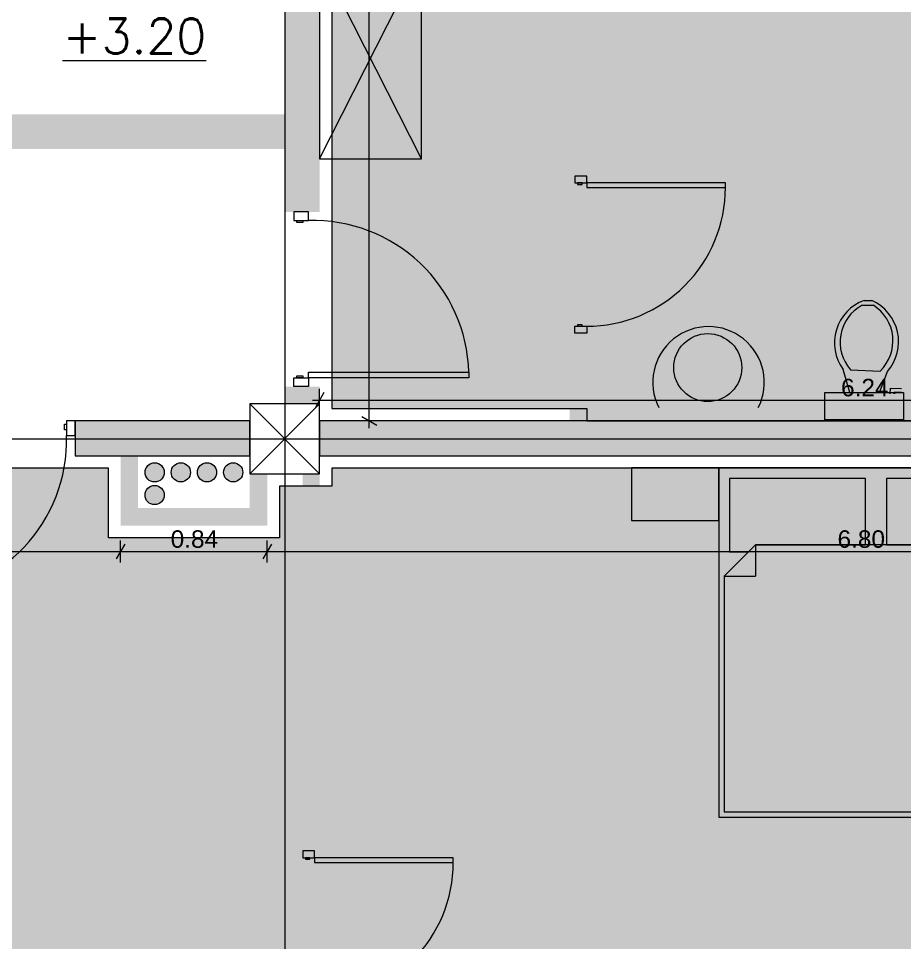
# Model space of a CAD drawing. Header units: millimetres. Extents: x 475616349 to 476941521, y 4620115302 to 4621446928.
# Drawn here: x 476530713 to 476535789, y 4620523921 to 4620529214 of the extents above; entities that cross this region are included whole.
import ezdxf

# ---------------------------------------------------------------- set-up
doc = ezdxf.new("R2010")
doc.units = ezdxf.units.MM
doc.header["$MEASUREMENT"] = 0
doc.set_wipeout_variables(frame=1)
doc.linetypes.add('Wipeout_Contour', pattern=[1000, 0, -1000])
for name, color, linetype, lineweight in [('0_Pen_No__7_Pen_No__7_Pen_No__7', 7, 'Continuous', 0), ('2D Drafting - General_Pen_No__1_Pen_No__7', 7, 'Continuous', 0), ('2D Drafting - General_Pen_No__1_Pen_No__7_Pen_No__7', 7, 'Continuous', 0), ('2D Drafting - General_Pen_No__250_Pen_No__2_Pen_No__7', 7, 'Continuous', 0), ('2D Drafting - General_Pen_No__250_Pen_No__7_Pen_No__7', 7, 'Continuous', 0), ('2D Drafting - General_Pen_No__7_Pen_No__7_Pen_No__7', 7, 'Continuous', 0), ('Doors_Pen_No__7_Pen_No__7_Pen_No__7', 7, 'Continuous', 0), ('G-Anno-Nplt_Pen_No__151', 151, 'Continuous', 0), ('G-Anno-Nplt_Pen_No__4', 7, 'Continuous', 0), ('G-Anno-Nplt_Pen_No__7', 7, 'Continuous', 0), ('New_._Pen_No__1', 1, 'Continuous', 0), ('New_0_Pen_No__7', 7, 'Continuous', 0), ('New_R03_Nakveti_Pen_No__4', 7, 'Continuous', 0), ('New_zoma_Pen_No__4', 7, 'Continuous', 0), ('New_zoma_Pen_No__7', 7, 'Continuous', 0), ('shaxtebi da milebi_Pen_No__1_Pen_No__1_Pen_No__1', 1, 'Continuous', 0), ('shaxtebi da milebi_Pen_No__5_Pen_No__5_Pen_No__5', 5, 'Continuous', 0), ('zoma_Pen_No__5_Pen_No__5', 5, 'Continuous', 0)]:
    doc.layers.add(name, color=color, linetype=linetype, lineweight=lineweight)
doc.layers.add('New_R03_Nakveti', color=7, linetype='Continuous')
doc.layers.add('New_zoma', color=7, linetype='Continuous')
doc.layers.add('shaxtebi da milebi_Pen_No__5_Pen_No__5_Pen_No__252', color=7, linetype='Continuous', lineweight=0, true_color=0x666666)
doc.styles.add('GENERATED_STYLE_1', font='arial.ttf')
doc.dimstyles.new('GENERATED_STYLE__18', dxfattribs={"dimtxt": 100, "dimasz": 64.421331, "dimexe": 0.18, "dimexo": 3, "dimgap": 0.09, "dimtad": 1, "dimtih": 1, "dimtoh": 1, "dimlfac": 0.001, "dimzin": 0, "dimdsep": 46, "dimtxsty": 'GENERATED_STYLE_1', "dimblk": 'ARROWHEAD_2', "dimblk1": 'ARROWHEAD_2', "dimblk2": 'ARROWHEAD_2', "dimcen": 0.09, "dimclrd": 7, "dimclre": 7, "dimclrt": 7, "dimadec": 0, "dimazin": 0, "dimtfac": 1, "dimtdec": 4, "dimtmove": 0, "dimatfit": 3, "dimfxl": 1, "dimtolj": 1, "dimtzin": 0, "dimarcsym": 0})
doc.dimstyles.new('GENERATED_STYLE__19', dxfattribs={"dimtxt": 100, "dimasz": 64.421331, "dimexe": 0.18, "dimexo": 3, "dimgap": 0.09, "dimtad": 1, "dimlfac": 0.001, "dimzin": 0, "dimdsep": 46, "dimtxsty": 'GENERATED_STYLE_1', "dimblk": 'ARROWHEAD_2', "dimblk1": 'ARROWHEAD_2', "dimblk2": 'ARROWHEAD_2', "dimcen": 0.09, "dimclrd": 7, "dimclre": 7, "dimclrt": 7, "dimadec": 0, "dimazin": 0, "dimtfac": 1, "dimtdec": 4, "dimtmove": 0, "dimatfit": 3, "dimfxl": 1, "dimtolj": 1, "dimtzin": 0, "dimarcsym": 0})

# ---------------------------------------------------------------- blocks, each defined once
blk = doc.blocks.new('Bed Layout 23')
at = {"layer": 'New_R03_Nakveti_Pen_No__4', "color": 7, "linetype": 'Continuous', "lineweight": 0}
for p, q in [((-900, 0), (-1400, 0)), ((-1400, 0), (-1400, -300)), ((-900, -300), (-900, 0)), ((900, 0), (-900, 0)), ((-900, 0), (-900, -2000)), ((1400, 0), (900, 0)), ((900, 0), (900, -300)), ((900, -2000), (900, 0)), ((1400, -300), (1400, 0)), ((-1400, -300), (-900, -300)), ((900, -300), (1400, -300)), ((-690, -440), (-870, -620)), ((0, -440), (-690, -440)), ((-690, -440), (-690, -620)), ((690, -440), (0, -440)), ((870, -620), (690, -440)), ((690, -440), (690, -620)), ((-870, -620), (-870, -1970)), ((-870, -620), (-690, -620)), ((870, -620), (690, -620)), ((870, -1970), (870, -620)), ((-900, -2000), (900, -2000)), ((-870, -1970), (0, -1970)), ((0, -1970), (870, -1970))]:
    blk.add_line(p, q, dxfattribs=at)
at = {"layer": 'New_R03_Nakveti_Pen_No__4', "color": 7, "linetype": 'Continuous', "lineweight": 0, "flags": 128}
for points in [[(-60, -440), (-60, -60), (-840, -60), (-840, -480), (-730, -480), (-690, -440)], [(690, -440), (730, -480), (840, -480), (840, -60), (60, -60), (60, -440)]]:
    blk.add_lwpolyline(points, close=True, dxfattribs=at)
blk = doc.blocks.new('*D1592', base_point=(476577134.1, 4620325125.7))
at = {"layer": 'New_zoma_Pen_No__4', "color": 7, "linetype": 'Continuous', "lineweight": 0, "transparency": 16777216}
for p, q in [((476526278.6, 4620526097.1), (476526278.6, 4620526224.2)), ((476531298.2, 4620526097.1), (476531298.2, 4620526224.2)), ((476526303, 4620526203), (476526254.1, 4620526118.3)), ((476526278.6, 4620526160.6), (476531298.2, 4620526160.6)), ((476531322.6, 4620526203), (476531273.7, 4620526118.3))]:
    blk.add_line(p, q, dxfattribs=at)
at = {"layer": 'New_zoma_Pen_No__7', "color": 7, "lineweight": 0, "transparency": 16777216, "insert": (476528655.3, 4620526180.6), "char_height": 100, "attachment_point": 7, "style": 'GENERATED_STYLE_1'}
blk.add_mtext('\\A1;{\\pql;\\fArial|b0|i0|c0|p34;5.02}', dxfattribs=at)
blk = doc.blocks.new('ARROWHEAD_2')
at = {"color": 0, "linetype": 'Continuous', "lineweight": 0}
for p, q in [((0, 0), (-1, 0)), ((-0.378, -0.655), (0.378, 0.655))]:
    blk.add_line(p, q, dxfattribs=at)
blk = doc.blocks.new('*D1593', base_point=(476577134.1, 4620325125.7))
at = {"layer": 'New_zoma_Pen_No__4', "color": 7, "linetype": 'Continuous', "lineweight": 0, "transparency": 16777216}
for p, q in [((476531298.2, 4620526097.1), (476531298.2, 4620526224.2)), ((476532138.3, 4620526097.1), (476532138.3, 4620526224.2)), ((476531322.6, 4620526203), (476531273.7, 4620526118.3)), ((476531298.2, 4620526160.6), (476532138.3, 4620526160.6)), ((476532162.8, 4620526203), (476532113.8, 4620526118.3))]:
    blk.add_line(p, q, dxfattribs=at)
at = {"layer": 'New_zoma_Pen_No__7', "color": 7, "lineweight": 0, "transparency": 16777216, "insert": (476531585.2, 4620526180.6), "char_height": 100, "attachment_point": 7, "style": 'GENERATED_STYLE_1'}
blk.add_mtext('\\A1;{\\pql;\\fArial|b0|i0|c0|p34;0.84}', dxfattribs=at)
blk = doc.blocks.new('*D1594', base_point=(476577134.1, 4620325125.7))
at = {"layer": 'New_zoma_Pen_No__4', "color": 7, "linetype": 'Continuous', "lineweight": 0, "transparency": 16777216}
for p, q in [((476532138.3, 4620526097.1), (476532138.3, 4620526224.2)), ((476538938.4, 4620526097.1), (476538938.4, 4620526224.2)), ((476532162.8, 4620526203), (476532113.8, 4620526118.3)), ((476532138.3, 4620526160.6), (476538938.4, 4620526160.6)), ((476538913.9, 4620526118.3), (476538962.8, 4620526203)), ((476538938.4, 4620526160.6), (476538979.8, 4620526160.6))]:
    blk.add_line(p, q, dxfattribs=at)
at = {"layer": 'New_zoma_Pen_No__7', "color": 7, "lineweight": 0, "transparency": 16777216, "insert": (476535405.3, 4620526180.6), "char_height": 100, "attachment_point": 7, "style": 'GENERATED_STYLE_1'}
blk.add_mtext('\\A1;{\\pql;\\fArial|b0|i0|c0|p34;6.80}', dxfattribs=at)
blk = doc.blocks.new('*D1600', base_point=(476577134.1, 4620325125.7))
at = {"layer": 'New_zoma_Pen_No__4', "color": 7, "linetype": 'Continuous', "lineweight": 0, "transparency": 16777216}
for p, q in [((476532462.8, 4620527070.8), (476532413.9, 4620526986)), ((476532438.4, 4620526964.8), (476532438.4, 4620527092)), ((476538654.2, 4620526986), (476538703.1, 4620527070.8)), ((476538678.6, 4620526964.8), (476538678.6, 4620527092)), ((476532396.9, 4620527028.4), (476532438.4, 4620527028.4)), ((476532438.4, 4620527028.4), (476538678.6, 4620527028.4)), ((476538678.6, 4620527028.4), (476538720.1, 4620527028.4))]:
    blk.add_line(p, q, dxfattribs=at)
at = {"layer": 'New_zoma_Pen_No__7', "color": 7, "lineweight": 0, "transparency": 16777216, "insert": (476535425.5, 4620527048.4), "char_height": 100, "attachment_point": 7, "style": 'GENERATED_STYLE_1'}
blk.add_mtext('\\A1;{\\pql;\\fArial|b0|i0|c0|p34;6.24}', dxfattribs=at)
blk = doc.blocks.new('*D1608', base_point=(476577134.1, 4620325125.7))
at = {"layer": 'New_zoma_Pen_No__4', "color": 7, "linetype": 'Continuous', "lineweight": 0, "transparency": 16777216}
for p, q in [((476532765.4, 4620533681.3), (476532680.6, 4620533730.2)), ((476532723, 4620533705.7), (476532723, 4620533747.2)), ((476532786.6, 4620533705.7), (476532659.4, 4620533705.7)), ((476532723, 4620526909), (476532723, 4620533705.7)), ((476532786.6, 4620526909), (476532659.4, 4620526909)), ((476532680.6, 4620526933.4), (476532765.4, 4620526884.5)), ((476532723, 4620526867.5), (476532723, 4620526909))]:
    blk.add_line(p, q, dxfattribs=at)
at = {"layer": 'New_zoma_Pen_No__7', "color": 7, "lineweight": 0, "transparency": 16777216, "insert": (476532703, 4620530174.3), "char_height": 100, "attachment_point": 7, "rotation": 90, "style": 'GENERATED_STYLE_1'}
blk.add_mtext('\\A1;{\\pql;\\fArial|b0|i0|c0|p34;6.80}', dxfattribs=at)

msp = doc.modelspace()

# ---------------------------------------------------------------- hatches: boundary and pattern name
at = {"layer": '2D Drafting - General_Pen_No__250_Pen_No__2_Pen_No__7', "linetype": 'Continuous', "lineweight": 0}
for points in [[(476536594.106, 4620528464.121), (476536594.106, 4620528364.396), (476533869.967, 4620528364.396), (476533869.967, 4620528464.12)], [(476533869.967, 4620528364.396), (476533969.692, 4620528364.396), (476533969.692, 4620528311.552), (476533869.967, 4620528311.552)], [(476533869.968, 4620527411.552), (476533969.692, 4620527411.552), (476533969.692, 4620526908.978), (476533869.968, 4620526908.978)]]:
    msp.add_hatch(color=7, dxfattribs=at).paths.add_polyline_path(points)
at = {"layer": '2D Drafting - General_Pen_No__250_Pen_No__7_Pen_No__7', "linetype": 'Continuous', "lineweight": 0}
for points in [[(476532238.366, 4620533505.72), (476532238.366, 4620528105.72), (476532438.366, 4620528105.72), (476532438.366, 4620533505.72)], [(476532438.366, 4620527105.72), (476532438.366, 4620527005.72), (476532238.366, 4620527005.72), (476532238.366, 4620527105.72)], [(476532038.366, 4620526708.978), (476532038.366, 4620526908.978), (476531038.366, 4620526908.978), (476531038.366, 4620526708.978)], [(476538938.366, 4620526708.978), (476538938.366, 4620526908.978), (476532438.366, 4620526908.978), (476532438.366, 4620526708.978)], [(476531298.178, 4620526308.978), (476532038.366, 4620526308.978), (476532138.295, 4620526308.978), (476532138.295, 4620526605.72), (476532038.366, 4620526605.72), (476532038.366, 4620526408.978), (476531398.366, 4620526408.978), (476531398.366, 4620526708.978), (476531298.178, 4620526708.978)], [(476532342.179, 4620524446.027), (476532342.179, 4620526605.72), (476532438.366, 4620526605.72), (476532438.366, 4620524446.027)]]:
    msp.add_hatch(color=7, dxfattribs=at).paths.add_polyline_path(points)
at = {"layer": 'G-Anno-Nplt_Pen_No__151', "linetype": 'Continuous', "lineweight": 0, "true_color": 0x1f2f3f}
msp.add_hatch(color=169, dxfattribs=at).paths.add_polyline_path([(476532508.366, 4620526978.978), (476533969.692, 4620526978.978), (476533969.692, 4620526908.978), (476536594.106, 4620526908.978), (476536594.106, 4620526978.978), (476538608.645, 4620526978.978), (476538608.645, 4620527965.908), (476539068.366, 4620527965.908), (476539068.366, 4620532535.72), (476535568.184, 4620532535.72), (476535568.184, 4620533635.72), (476532508.366, 4620533635.72), (476532508.366, 4620533435.72), (476532508.366, 4620528349.291)])
h = msp.add_hatch(color=169, dxfattribs=at)
h.paths.add_polyline_path([(476525438.366, 4620523505.72), (476525538.366, 4620523505.72), (476525538.366, 4620523105.72), (476525508.366, 4620523105.72), (476525438.366, 4620523105.72), (476525438.366, 4620521964.932), (476525508.366, 4620521964.932), (476525508.366, 4620517375.72), (476525608.366, 4620517375.72), (476525608.366, 4620517175.721), (476531968.366, 4620517175.721), (476531968.366, 4620517375.72), (476532168.366, 4620517375.72), (476532168.366, 4620518675.72), (476539068.366, 4620518675.72), (476539068.366, 4620523035.72), (476538148.178, 4620523035.72), (476538148.178, 4620523575.72), (476539068.366, 4620523575.72), (476539068.366, 4620526535.72), (476538868.366, 4620526535.72), (476538868.366, 4620526638.978), (476532508.366, 4620526638.978), (476532508.366, 4620526535.72), (476532208.296, 4620526535.72), (476532208.296, 4620526238.978), (476531228.178, 4620526238.978), (476531228.178, 4620526638.978), (476528184.719, 4620526638.978), (476528184.719, 4620526708.978), (476526278.554, 4620526708.978), (476526278.554, 4620526308.978), (476525438.366, 4620526308.978)])
h.paths.add_polyline_path([(476532038.366, 4620523105.72), (476532438.366, 4620523105.72), (476532438.366, 4620523505.72), (476532038.366, 4620523505.72)], flags=0)
at = {"layer": 'G-Anno-Nplt_Pen_No__7', "linetype": 'Continuous', "lineweight": 0}
msp.add_hatch(color=7, dxfattribs=at).paths.add_polyline_path([(476529338.366, 4620528465.731), (476532238.366, 4620528465.731), (476532238.366, 4620528665.731), (476529338.366, 4620528665.731)])
at = {"layer": 'shaxtebi da milebi_Pen_No__1_Pen_No__1_Pen_No__1', "linetype": 'Continuous', "lineweight": 0}
msp.add_hatch(color=1, dxfattribs=at).paths.add_polyline_path([(476531888.366, 4620526613.978, 1), (476531998.366, 4620526613.978, 1)])
at = {"layer": 'shaxtebi da milebi_Pen_No__5_Pen_No__5_Pen_No__252', "linetype": 'Continuous', "lineweight": 0, "true_color": 0x666666}
msp.add_hatch(color=251, dxfattribs=at).paths.add_polyline_path([(476531438.225, 4620526483.978, -1), (476531548.225, 4620526483.978, -1)])
at = {"layer": 'shaxtebi da milebi_Pen_No__5_Pen_No__5_Pen_No__5', "linetype": 'Continuous', "lineweight": 0}
for points in [[(476531438.366, 4620526613.906, -1), (476531548.366, 4620526613.906, -1)], [(476531643.366, 4620526668.978, -1), (476531643.366, 4620526558.978, -1)], [(476531793.366, 4620526668.978, -1), (476531793.366, 4620526558.978, -1)]]:
    msp.add_hatch(color=5, dxfattribs=at).paths.add_polyline_path(points)

# ---------------------------------------------------------------- linework, layer by layer
at = {"layer": '0_Pen_No__7_Pen_No__7_Pen_No__7', "color": 7, "linetype": 'Continuous', "lineweight": 0}
for p, q in [((476535475.254, 4620527071.642), (476535437.119, 4620527203.818)), ((476535479.513, 4620527201.964), (476535649.088, 4620527194.551)), ((476535645.163, 4620527071.642), (476535691.482, 4620527192.698)), ((476535707.119, 4620527064.589), (476535708.509, 4620527096.385)), ((476535708.509, 4620527096.385), (476535772.1, 4620527093.605)), ((476535728.779, 4620527074.261), (476535728.316, 4620527063.663)), ((476535771.173, 4620527072.408), (476535728.779, 4620527074.261)), ((476535733.448, 4620527063.438), (476535733.911, 4620527074.037))]:
    msp.add_line(p, q, dxfattribs=at)
at = {"layer": '0_Pen_No__7_Pen_No__7_Pen_No__7', "color": 7, "linetype": 'Continuous', "lineweight": 0, "flags": 128}
for points in [[(476535557.902, 4620527598.403), (476535600.992, 4620527598.403)], [(476535545.689, 4620527571.104), (476535610.85, 4620527571.104)]]:
    msp.add_lwpolyline(points, dxfattribs=at)
msp.add_lwpolyline([(476535783.756, 4620526915.6), (476535333.319, 4620526915.6), (476535333.319, 4620527071.642), (476535783.756, 4620527071.642)], close=True, dxfattribs=at)
at = {"layer": '0_Pen_No__7_Pen_No__7_Pen_No__7', "color": 7, "linetype": 'Continuous', "lineweight": 0}
msp.add_circle((476534662.016, 4620527214.101), 194.708, dxfattribs=at)
for centre, radius, start, end in [((476535645.927, 4620527355.679), 258.193, 109.933538, 216.027522), ((476535496.721, 4620527362.202), 258.192, 318.965915, 66.180808), ((476535660.569, 4620527360.071), 240.373, 118.549825, 221.128904), ((476535482.518, 4620527367.855), 240.373, 313.864539, 57.731715), ((476534666.331, 4620527129.616), 319.521, 333.209891, 206.790126)]:
    msp.add_arc(centre, radius, start, end, dxfattribs=at)
at = {"layer": '2D Drafting - General_Pen_No__1_Pen_No__7', "color": 7, "linetype": 'Continuous', "lineweight": 0}
for p, q in [((476532438.366, 4620526605.72), (476532038.366, 4620527005.72)), ((476532038.366, 4620526605.72), (476532438.366, 4620527005.72))]:
    msp.add_line(p, q, dxfattribs=at)
at = {"layer": '2D Drafting - General_Pen_No__1_Pen_No__7', "color": 7, "linetype": 'Continuous', "lineweight": 0, "flags": 128}
msp.add_lwpolyline([(476532038.366, 4620526605.72), (476532438.366, 4620526605.72), (476532438.366, 4620527005.72), (476532038.366, 4620527005.72)], close=True, dxfattribs=at)
at = {"layer": '2D Drafting - General_Pen_No__1_Pen_No__7_Pen_No__7', "color": 7, "linetype": 'Continuous', "lineweight": 0}
for centre, start, end in [((476532400.118, 4620527163.442), 1.603806, 91.603806), ((476530096.088, 4620526799.311), 271.603806, 1.603806)]:
    msp.add_arc(centre, 893.239, start, end, dxfattribs=at)
at = {"layer": '2D Drafting - General_Pen_No__250_Pen_No__7_Pen_No__7', "color": 7, "linetype": 'Continuous', "lineweight": 0, "flags": 128}
for points in [[(476532038.366, 4620526708.978), (476532038.366, 4620526908.978), (476531038.366, 4620526908.978), (476531038.366, 4620526708.978)], [(476538938.366, 4620526708.978), (476538938.366, 4620526908.978), (476532438.366, 4620526908.978), (476532438.366, 4620526708.978)]]:
    msp.add_lwpolyline(points, close=True, dxfattribs=at)
at = {"layer": '2D Drafting - General_Pen_No__7_Pen_No__7_Pen_No__7', "color": 7, "linetype": 'Continuous', "lineweight": 0}
for centre, start, end in [((476533968.648, 4620528245.374), 269.998327, 0.000008), ((476532409.935, 4620524379.849), 269.99832, 0)]:
    msp.add_arc(centre, 794.311, start, end, dxfattribs=at)
at = {"layer": 'Doors_Pen_No__7_Pen_No__7_Pen_No__7', "color": 7, "linetype": 'Continuous', "lineweight": 0, "flags": 128}
for points in [[(476533900.915, 4620528311.552), (476533900.915, 4620528272.04), (476533968.648, 4620528272.04), (476533968.648, 4620528311.552)], [(476533915.315, 4620528272.04), (476533915.315, 4620528263.152), (476533941.981, 4620528263.152), (476533941.981, 4620528272.04)], [(476533968.648, 4620528272.04), (476533968.648, 4620528245.374), (476534762.959, 4620528245.374), (476534762.959, 4620528272.041)], [(476532290.452, 4620528105.72), (476532290.452, 4620528056.331), (476532375.118, 4620528056.331), (476532375.118, 4620528105.72)], [(476532308.452, 4620528045.22), (476532308.452, 4620528056.331), (476532341.785, 4620528056.331), (476532341.785, 4620528045.22)], [(476533900.892, 4620527411.552), (476533900.892, 4620527451.063), (476533968.625, 4620527451.063), (476533968.625, 4620527411.552)], [(476533915.292, 4620527459.952), (476533915.292, 4620527451.063), (476533941.958, 4620527451.063), (476533941.958, 4620527459.952)], [(476532308.452, 4620527155.109), (476532308.452, 4620527166.22), (476532341.785, 4620527166.22), (476532341.785, 4620527155.109)], [(476532375.118, 4620527155.109), (476532375.118, 4620527188.442), (476533293.007, 4620527188.442), (476533293.007, 4620527155.109)], [(476532290.452, 4620527105.72), (476532290.452, 4620527155.109), (476532375.118, 4620527155.109), (476532375.118, 4620527105.72)], [(476531038.366, 4620526908.978), (476530988.977, 4620526908.978), (476530988.977, 4620526824.311), (476531038.366, 4620526824.311)], [(476530977.866, 4620526890.978), (476530988.977, 4620526890.978), (476530988.977, 4620526857.644), (476530977.866, 4620526857.644)], [(476532342.202, 4620524446.027), (476532342.202, 4620524406.516), (476532409.935, 4620524406.516), (476532409.935, 4620524446.027)], [(476532356.602, 4620524406.516), (476532356.602, 4620524397.627), (476532383.269, 4620524397.627), (476532383.269, 4620524406.516)], [(476532409.935, 4620524406.516), (476532409.935, 4620524379.849), (476533204.247, 4620524379.849), (476533204.247, 4620524406.516)]]:
    msp.add_lwpolyline(points, close=True, dxfattribs=at)
at = {"layer": 'G-Anno-Nplt_Pen_No__4', "color": 7, "linetype": 'Continuous', "lineweight": 0, "flags": 128}
msp.add_lwpolyline([(476532508.366, 4620526978.978), (476533969.692, 4620526978.978), (476533969.692, 4620526908.978), (476536594.106, 4620526908.978), (476536594.106, 4620526978.978), (476538608.645, 4620526978.978), (476538608.645, 4620527965.908), (476539068.366, 4620527965.908), (476539068.366, 4620532535.72), (476535568.184, 4620532535.72), (476535568.184, 4620533635.72), (476532508.366, 4620533635.72), (476532508.366, 4620533435.72), (476532508.366, 4620528349.291)], close=True, dxfattribs=at)
msp.add_lwpolyline([(476525608.366, 4620517175.721), (476531968.366, 4620517175.721), (476531968.366, 4620517375.72), (476532168.366, 4620517375.72), (476532168.366, 4620518675.72), (476539068.366, 4620518675.72), (476539068.366, 4620523035.72), (476538148.178, 4620523035.72), (476538148.178, 4620523575.72), (476539068.366, 4620523575.72), (476539068.366, 4620526535.72), (476538868.366, 4620526535.72), (476538868.366, 4620526638.978), (476532508.366, 4620526638.978), (476532508.366, 4620526535.72), (476532208.296, 4620526535.72), (476532208.296, 4620526238.978), (476531228.178, 4620526238.978), (476531228.178, 4620526638.978), (476528184.719, 4620526638.978)], dxfattribs=at)
at = {"layer": 'New_0_Pen_No__7', "color": 7, "linetype": 'Continuous', "lineweight": 0}
msp.add_lwpolyline([(476532438.366, 4620529564.12), (476532438.366, 4620528410.295), (476533022.442, 4620528410.295), (476533022.442, 4620529564.12)], close=True, dxfattribs=at)
for points in [[(476532438.366, 4620528410.295), (476533022.442, 4620529564.12)], [(476533022.442, 4620528410.295), (476532438.366, 4620529564.12)]]:
    msp.add_lwpolyline(points, dxfattribs=at)
at = {"layer": 'shaxtebi da milebi_Pen_No__1_Pen_No__1_Pen_No__1', "color": 1, "linetype": 'Continuous', "lineweight": 0, "flags": 128}
msp.add_lwpolyline([(476531888.366, 4620526613.978, -1), (476531998.366, 4620526613.978, -1)], format="xyb", close=True, dxfattribs=at)
at = {"layer": 'shaxtebi da milebi_Pen_No__5_Pen_No__5_Pen_No__252', "color": 251, "linetype": 'Continuous', "lineweight": 0, "true_color": 0x666666, "flags": 128}
msp.add_lwpolyline([(476531438.225, 4620526483.978, -1), (476531548.225, 4620526483.978, -1)], format="xyb", close=True, dxfattribs=at)
at = {"layer": 'shaxtebi da milebi_Pen_No__5_Pen_No__5_Pen_No__5', "color": 5, "linetype": 'Continuous', "lineweight": 0, "flags": 128}
for points in [[(476531438.366, 4620526613.906, -1), (476531548.366, 4620526613.906, -1)], [(476531643.366, 4620526668.978, -1), (476531643.366, 4620526558.978, -1)], [(476531793.366, 4620526668.978, -1), (476531793.366, 4620526558.978, -1)]]:
    msp.add_lwpolyline(points, format="xyb", close=True, dxfattribs=at)
at = {"layer": 'zoma_Pen_No__5_Pen_No__5', "color": 5, "linetype": 'Continuous', "lineweight": 0}
for p, q in [((476532238.366, 4620537415.317), (476532238.366, 4620512704.511)), ((476493657.815, 4620526805.72), (476543544.196, 4620526805.72)), ((476493657.815, 4620526805.72), (476543544.196, 4620526805.72))]:
    msp.add_line(p, q, dxfattribs=at)

# ---------------------------------------------------------------- block references
at = {"layer": 'New_R03_Nakveti', "color": 7, "linetype": 'Continuous', "lineweight": 0, "zscale": 1000, "rotation": 359.9970273048937}
msp.add_blockref('Bed Layout 23', (476535625.581, 4620526639.05), dxfattribs=at)

# ---------------------------------------------------------------- dimensions: what is measured, and where the dimension line sits
at = {"layer": 'New_zoma', "color": 7, "linetype": 'Continuous', "lineweight": 0}
dim = msp.add_linear_dim(base=(476532722.992, 4620533705.72), p1=(476532438.366, 4620526908.978), p2=(476532438.366, 4620533705.72), angle=90, dimstyle='GENERATED_STYLE__19', dxfattribs=at)
dim.commit()
dim.dimension.update_dxf_attribs({"geometry": '*D1608', "text_midpoint": (476532652.992, 4620530304.202), "dimtype": 160, "text_rotation": 90})
for base, p1, p2, picture, middle in [((476538678.645, 4620527028.397), (476532438.366, 4620526908.978), (476538678.645, 4620526908.978), '*D1600', (476535555.359, 4620527098.397)), ((476538938.366, 4620526160.648), (476532138.295, 4620526308.978), (476538938.366, 4620526605.72), '*D1594', (476535535.184, 4620526230.648)), ((476531298.178, 4620526160.648), (476526278.554, 4620526308.978), (476531298.178, 4620526308.978), '*D1592', (476528785.22, 4620526230.648)), ((476532138.295, 4620526160.648), (476531298.178, 4620526308.978), (476532138.295, 4620526308.978), '*D1593', (476531715.09, 4620526230.648))]:
    dim = msp.add_linear_dim(base=base, p1=p1, p2=p2, dimstyle='GENERATED_STYLE__18', dxfattribs=at)
    dim.commit()
    dim.dimension.update_dxf_attribs({"geometry": picture, "text_midpoint": middle, "dimtype": 160})

# ---------------------------------------------------------------- wipeouts: each hides what was drawn before it
at = {"color": 1, "linetype": 'Wipeout_Contour', "lineweight": 0, "ltscale": 18580148985.99565}
msp.add_wipeout([(476530922.602, 4620529209.09), (476531832.797, 4620529209.09), (476531832.797, 4620528926.736), (476530922.602, 4620528926.736)], dxfattribs=at).dxf.layer = 'New_._Pen_No__1'

# ---------------------------------------------------------------- next in the draw order: texts
at = {"layer": 'New_._Pen_No__1', "color": 1, "linetype": 'Continuous', "lineweight": 0, "insert": (476531377.699, 4620529214.078), "char_height": 200, "attachment_point": 2}
msp.add_mtext('\\A1;{\\pqc;\\Ftxt.shx;\\L\\L+3\\Ftxt.shx;.\\Ftxt.shx;2\\Ftxt.shx;0}', dxfattribs=at)

doc.saveas('drawing.dxf')
